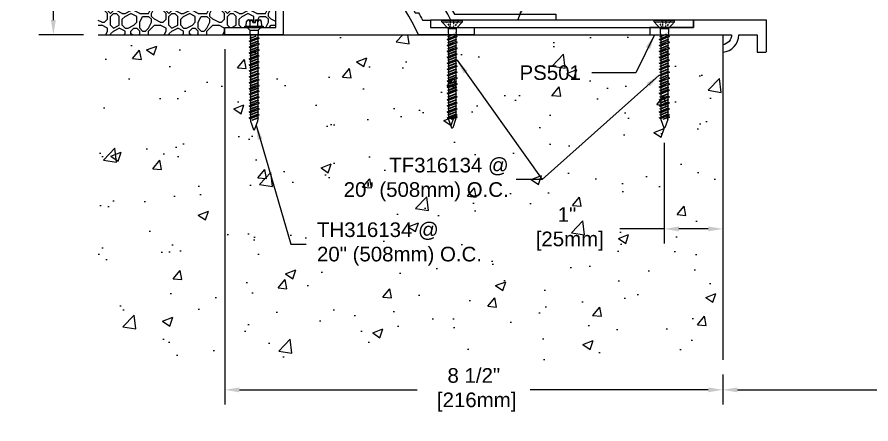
# Model space of a CAD drawing. Header units: inches. Extents: x -9.2 to 42.6, y -5.6 to 9.4.
# Drawn here: x -9.15 to 5.45, y -5.61 to 1.34 of the extents above; entities that cross this region are included whole.
import ezdxf

# ---------------------------------------------------------------- set-up
doc = ezdxf.new("R2010")
doc.units = ezdxf.units.IN
doc.header["$MEASUREMENT"] = 0
for name, color, linetype in [('ANCHORS', 4, 'Continuous'), ('CONDITIONS', 1, 'Continuous'), ('DIMENSIONS', 3, 'Continuous'), ('METALS', 7, 'Continuous'), ('TEXT', 2, 'Continuous')]:
    doc.layers.add(name, color=color, linetype=linetype)
doc.styles.add('ARIAL', font='arial.ttf')
doc.dimstyles.new('Arial', dxfattribs={"dimtxt": 0.25, "dimasz": 0.25, "dimexe": 0.25, "dimexo": 0.25, "dimgap": 0.25, "dimtad": 0, "dimtih": 1, "dimtoh": 1, "dimdec": 4, "dimzin": 3, "dimdsep": 46, "dimlunit": 4, "dimtxsty": 'ARIAL', "dimcen": 0.25, "dimadec": 0, "dimazin": 0, "dimtfac": 1, "dimtdec": 4, "dimtofl": 0, "dimtmove": 0, "dimatfit": 3, "dimfxl": 0, "dimfrac": 2, "dimtolj": 1, "dimtzin": 0, "dimarcsym": 0})

# ---------------------------------------------------------------- blocks, each defined once
blk = doc.blocks.new('PS401')
blk.add_lwpolyline([(4.265, 0), (3.309, 0, 0.163545), (1.394, 2.025), (1.25, 2.025), (1.25, 2.26), (1, 2.26), (1, 0), (0, 0), (0, 0.125), (0.49, 0.125), (0.5, 0.115), (0.51, 0.125), (0.875, 0.125), (0.875, 2.385), (1.375, 2.385), (1.375, 2.15), (1.425, 2.15, -0.144709), (3.257, 0.375), (3.311, 0.375, -0.007801), (3.378, 0.25), (3.515, 0.25), (3.515, 0.125), (4.265, 0.125)], format="xyb", close=True)
blk = doc.blocks.new('PS501')
blk.add_lwpolyline([(1.25, 0.001, 0.389325), (1.524, 0.3), (1.839, 0.3), (1.839, 0), (1.979, 0, 0.414214), (1.999, 0.02), (1.999, 0.55), (0.75, 0.55), (0.75, 0.425), (0, 0.425), (0, 0.3), (1.399, 0.3, -0.371701), (1.25, 0.127), (1.25, 0.001)], format="xyb", close=True)
blk = doc.blocks.new('Ps103')
blk.add_lwpolyline([(46.051, -32.94), (44.32, -32.94), (44.32, -33.04), (46.111, -33.04, -0.104424), (47.3, -31.611, -0.058251), (48.103, -30.967), (48.103, -30.905), (47.603, -30.905), (47.603, -31.005), (47.865, -31.005, 0.045636), (47.233, -31.536, 0.100763)], format="xyb", close=True)
blk = doc.blocks.new('TH-316134')
for p, q in [((-0.157, 0.019), (0.157, 0.019)), ((-0.157, 0), (-0.157, 0.019)), ((-0.157, 0), (0.157, 0)), ((-0.135, 0.029), (-0.129, 0.1)), ((-0.115, 0), (-0.07, -0.045)), ((-0.097, 0.127), (-0.027, 0.127)), ((-0.065, 0.019), (-0.065, 0.1)), ((-0.023, 0.083), (-0.027, 0.127)), ((-0.023, 0.083), (0.023, 0.083)), ((0.023, 0.083), (0.027, 0.127)), ((0.027, 0.127), (0.097, 0.127)), ((0.064, 0.019), (0.064, 0.1)), ((0.115, 0), (0.07, -0.045)), ((0.135, 0.029), (0.129, 0.1)), ((0.157, 0.019), (0.157, 0)), ((-0.07, -0.045), (0.07, -0.045)), ((-0.07, -0.045), (-0.07, -0.112)), ((-0.069, -0.122), (-0.063, -0.148)), ((0.069, -0.122), (0.063, -0.148)), ((0.07, -0.045), (0.07, -0.112)), ((-0.086, -0.234), (0.086, -0.184)), ((-0.086, -0.234), (-0.062, -0.221)), ((-0.086, -0.234), (-0.062, -0.247)), ((-0.086, -0.336), (0.086, -0.285)), ((-0.074, -0.184), (0.032, -0.147)), ((-0.074, -0.184), (-0.062, -0.177)), ((-0.074, -0.184), (-0.062, -0.19)), ((-0.074, -0.285), (0.074, -0.234)), ((-0.074, -0.285), (-0.062, -0.279)), ((-0.074, -0.285), (-0.062, -0.291)), ((0.032, -0.147), (-0.062, -0.19)), ((-0.062, -0.177), (0.032, -0.147)), ((-0.062, -0.157), (-0.062, -0.177)), ((0.062, -0.171), (-0.062, -0.221)), ((-0.062, -0.19), (-0.062, -0.221)), ((0.062, -0.197), (-0.062, -0.247)), ((-0.062, -0.279), (0.062, -0.228)), ((0.062, -0.241), (-0.062, -0.291)), ((-0.062, -0.247), (-0.062, -0.279)), ((0.062, -0.272), (-0.062, -0.323)), ((-0.062, -0.291), (-0.062, -0.323)), ((0.062, -0.157), (0.062, -0.171)), ((0.086, -0.184), (0.062, -0.171)), ((0.086, -0.184), (0.062, -0.197)), ((0.062, -0.197), (0.062, -0.228)), ((0.074, -0.234), (0.062, -0.228)), ((0.074, -0.234), (0.062, -0.241)), ((0.062, -0.241), (0.062, -0.272)), ((0.086, -0.285), (0.062, -0.272)), ((0.086, -0.285), (0.062, -0.298)), ((-0.086, -0.336), (-0.062, -0.323)), ((-0.086, -0.336), (-0.062, -0.349)), ((-0.086, -0.437), (0.086, -0.387)), ((-0.086, -0.437), (-0.062, -0.425)), ((-0.086, -0.437), (-0.062, -0.45)), ((-0.074, -0.387), (0.074, -0.336)), ((-0.074, -0.387), (-0.062, -0.381)), ((-0.074, -0.387), (-0.062, -0.393)), ((-0.074, -0.488), (0.074, -0.437)), ((0.062, -0.298), (-0.062, -0.349)), ((-0.062, -0.381), (0.062, -0.33)), ((0.062, -0.342), (-0.062, -0.393)), ((-0.062, -0.349), (-0.062, -0.381)), ((0.062, -0.374), (-0.062, -0.425)), ((-0.062, -0.393), (-0.062, -0.425)), ((0.062, -0.4), (-0.062, -0.45)), ((-0.062, -0.482), (0.062, -0.431)), ((0.062, -0.298), (0.062, -0.33)), ((0.074, -0.336), (0.062, -0.33)), ((0.074, -0.336), (0.062, -0.342)), ((0.062, -0.342), (0.062, -0.374)), ((0.086, -0.387), (0.062, -0.374)), ((0.086, -0.387), (0.062, -0.4)), ((0.062, -0.4), (0.062, -0.431)), ((0.074, -0.437), (0.062, -0.431)), ((0.074, -0.437), (0.062, -0.444)), ((-0.086, -0.539), (0.086, -0.488)), ((-0.086, -0.539), (-0.062, -0.526)), ((-0.086, -0.539), (-0.062, -0.552)), ((-0.074, -0.488), (-0.062, -0.482)), ((-0.074, -0.488), (-0.062, -0.494)), ((-0.074, -0.59), (0.074, -0.539)), ((-0.074, -0.59), (-0.062, -0.584)), ((0.062, -0.444), (-0.062, -0.494)), ((-0.062, -0.45), (-0.062, -0.482)), ((0.062, -0.475), (-0.062, -0.526)), ((-0.062, -0.494), (-0.062, -0.526)), ((0.062, -0.501), (-0.062, -0.552)), ((-0.062, -0.584), (0.062, -0.533)), ((0.062, -0.545), (-0.062, -0.596)), ((-0.062, -0.552), (-0.062, -0.584)), ((0.062, -0.577), (-0.062, -0.628)), ((0.062, -0.444), (0.062, -0.475)), ((0.086, -0.488), (0.062, -0.475)), ((0.086, -0.488), (0.062, -0.501)), ((0.062, -0.501), (0.062, -0.533)), ((0.074, -0.539), (0.062, -0.533)), ((0.074, -0.539), (0.062, -0.545)), ((0.062, -0.545), (0.062, -0.577)), ((0.086, -0.59), (0.062, -0.577)), ((-0.086, -0.641), (0.086, -0.59)), ((-0.086, -0.641), (-0.062, -0.628)), ((-0.086, -0.641), (-0.062, -0.654)), ((-0.086, -0.742), (0.086, -0.691)), ((-0.086, -0.742), (-0.062, -0.729)), ((-0.074, -0.59), (-0.062, -0.596)), ((-0.074, -0.691), (0.074, -0.641)), ((-0.074, -0.691), (-0.062, -0.685)), ((-0.074, -0.691), (-0.062, -0.698)), ((-0.062, -0.596), (-0.062, -0.628)), ((0.062, -0.603), (-0.062, -0.654)), ((-0.062, -0.685), (0.062, -0.634)), ((0.062, -0.647), (-0.062, -0.698)), ((-0.062, -0.654), (-0.062, -0.685)), ((0.062, -0.678), (-0.062, -0.729)), ((-0.062, -0.698), (-0.062, -0.729)), ((0.062, -0.704), (-0.062, -0.755)), ((0.086, -0.59), (0.062, -0.603)), ((0.062, -0.603), (0.062, -0.634)), ((0.074, -0.641), (0.062, -0.634)), ((0.074, -0.641), (0.062, -0.647)), ((0.062, -0.647), (0.062, -0.678)), ((0.086, -0.691), (0.062, -0.678)), ((0.086, -0.691), (0.062, -0.704)), ((0.062, -0.704), (0.062, -0.736)), ((-0.086, -0.742), (-0.062, -0.755)), ((-0.086, -0.844), (0.086, -0.793)), ((-0.086, -0.844), (-0.062, -0.831)), ((-0.086, -0.844), (-0.062, -0.857)), ((-0.074, -0.793), (0.074, -0.742)), ((-0.074, -0.793), (-0.062, -0.787)), ((-0.074, -0.793), (-0.062, -0.799)), ((-0.074, -0.895), (0.074, -0.844)), ((-0.062, -0.787), (0.062, -0.736)), ((0.062, -0.748), (-0.062, -0.799)), ((-0.062, -0.755), (-0.062, -0.787)), ((0.062, -0.78), (-0.062, -0.831)), ((-0.062, -0.799), (-0.062, -0.831)), ((0.062, -0.806), (-0.062, -0.857)), ((-0.062, -0.888), (0.062, -0.838)), ((0.062, -0.85), (-0.062, -0.901)), ((-0.062, -0.857), (-0.062, -0.888)), ((0.074, -0.742), (0.062, -0.736)), ((0.074, -0.742), (0.062, -0.748)), ((0.062, -0.748), (0.062, -0.78)), ((0.086, -0.793), (0.062, -0.78)), ((0.086, -0.793), (0.062, -0.806)), ((0.062, -0.806), (0.062, -0.838)), ((0.074, -0.844), (0.062, -0.838)), ((0.074, -0.844), (0.062, -0.85)), ((0.062, -0.85), (0.062, -0.882)), ((-0.086, -0.945), (0.086, -0.895)), ((-0.086, -0.945), (-0.062, -0.932)), ((-0.086, -0.945), (-0.062, -0.958)), ((-0.086, -1.047), (0.086, -0.996)), ((-0.074, -0.895), (-0.062, -0.888)), ((-0.074, -0.895), (-0.062, -0.901)), ((-0.074, -0.996), (0.074, -0.945)), ((-0.074, -0.996), (-0.062, -0.99)), ((-0.074, -0.996), (-0.062, -1.002)), ((0.062, -0.882), (-0.062, -0.932)), ((-0.062, -0.901), (-0.062, -0.932)), ((0.062, -0.907), (-0.062, -0.958)), ((-0.062, -0.99), (0.062, -0.939)), ((0.062, -0.951), (-0.062, -1.002)), ((-0.062, -0.958), (-0.062, -0.99)), ((0.062, -0.983), (-0.062, -1.034)), ((-0.062, -1.002), (-0.062, -1.034)), ((0.062, -1.009), (-0.062, -1.06)), ((0.086, -0.895), (0.062, -0.882)), ((0.086, -0.895), (0.062, -0.907)), ((0.062, -0.907), (0.062, -0.939)), ((0.074, -0.945), (0.062, -0.939)), ((0.074, -0.945), (0.062, -0.951)), ((0.062, -0.951), (0.062, -0.983)), ((0.086, -0.996), (0.062, -0.983)), ((0.086, -0.996), (0.062, -1.009)), ((0.062, -1.001), (0.062, -1.033)), ((-0.086, -1.047), (-0.062, -1.034)), ((-0.086, -1.047), (-0.062, -1.06)), ((-0.086, -1.141), (0.086, -1.09)), ((-0.086, -1.141), (-0.062, -1.128)), ((-0.086, -1.141), (-0.062, -1.154)), ((-0.074, -1.09), (0.074, -1.039)), ((-0.074, -1.09), (-0.062, -1.084)), ((-0.074, -1.09), (-0.062, -1.096)), ((-0.074, -1.191), (0.074, -1.141)), ((-0.062, -1.084), (0.062, -1.033)), ((0.062, -1.045), (-0.062, -1.096)), ((-0.062, -1.052), (-0.062, -1.084)), ((0.062, -1.077), (-0.062, -1.128)), ((-0.062, -1.096), (-0.062, -1.128)), ((0.062, -1.103), (-0.062, -1.154)), ((-0.062, -1.185), (0.062, -1.134)), ((0.062, -1.147), (-0.062, -1.198)), ((-0.062, -1.154), (-0.062, -1.185)), ((0.074, -1.039), (0.062, -1.033)), ((0.074, -1.039), (0.062, -1.045)), ((0.062, -1.045), (0.062, -1.077)), ((0.086, -1.09), (0.062, -1.077)), ((0.086, -1.09), (0.062, -1.103)), ((0.062, -1.103), (0.062, -1.134)), ((0.074, -1.141), (0.062, -1.134)), ((0.074, -1.141), (0.062, -1.147)), ((0.062, -1.147), (0.062, -1.178)), ((-0.086, -1.242), (0.086, -1.191)), ((-0.086, -1.242), (-0.062, -1.229)), ((-0.086, -1.242), (-0.062, -1.255)), ((-0.086, -1.344), (0.086, -1.293)), ((-0.074, -1.191), (-0.062, -1.185)), ((-0.074, -1.191), (-0.062, -1.198)), ((-0.074, -1.293), (0.074, -1.242)), ((-0.074, -1.293), (-0.062, -1.287)), ((-0.074, -1.293), (-0.062, -1.299)), ((0.062, -1.178), (-0.062, -1.229)), ((-0.062, -1.198), (-0.062, -1.229)), ((0.062, -1.204), (-0.062, -1.255)), ((-0.062, -1.287), (0.062, -1.236)), ((0.062, -1.248), (-0.062, -1.299)), ((-0.062, -1.255), (-0.062, -1.287)), ((0.062, -1.28), (-0.062, -1.331)), ((-0.062, -1.299), (-0.062, -1.331)), ((0.062, -1.306), (-0.062, -1.357)), ((0.086, -1.191), (0.062, -1.178)), ((0.086, -1.191), (0.062, -1.204)), ((0.062, -1.204), (0.062, -1.236)), ((0.074, -1.242), (0.062, -1.236)), ((0.074, -1.242), (0.062, -1.248)), ((0.062, -1.248), (0.062, -1.28)), ((0.086, -1.293), (0.062, -1.28)), ((0.086, -1.293), (0.062, -1.306)), ((0.062, -1.306), (0.062, -1.338)), ((-0.086, -1.344), (-0.062, -1.331)), ((-0.086, -1.344), (-0.062, -1.357)), ((-0.086, -1.445), (0.086, -1.395)), ((-0.086, -1.445), (-0.062, -1.432)), ((-0.086, -1.445), (-0.062, -1.458)), ((-0.074, -1.395), (0.074, -1.344)), ((-0.074, -1.395), (-0.062, -1.388)), ((-0.074, -1.395), (-0.062, -1.401)), ((-0.074, -1.496), (0.074, -1.445)), ((-0.062, -1.388), (0.062, -1.338)), ((0.062, -1.35), (-0.062, -1.401)), ((-0.062, -1.357), (-0.062, -1.388)), ((0.062, -1.382), (-0.062, -1.432)), ((-0.062, -1.401), (-0.062, -1.432)), ((0.062, -1.407), (-0.062, -1.458)), ((-0.062, -1.49), (0.062, -1.439)), ((0.062, -1.451), (-0.062, -1.502)), ((-0.062, -1.458), (-0.062, -1.49)), ((0.074, -1.344), (0.062, -1.338)), ((0.074, -1.344), (0.062, -1.35)), ((0.062, -1.35), (0.062, -1.382)), ((0.086, -1.395), (0.062, -1.382)), ((0.086, -1.395), (0.062, -1.407)), ((0.062, -1.407), (0.062, -1.439)), ((0.074, -1.445), (0.062, -1.439)), ((0.074, -1.445), (0.062, -1.451)), ((0.062, -1.451), (0.062, -1.483)), ((-0.086, -1.547), (0.086, -1.496)), ((-0.086, -1.547), (-0.062, -1.534)), ((-0.086, -1.547), (-0.062, -1.56)), ((-0.074, -1.496), (-0.062, -1.49)), ((-0.074, -1.496), (-0.062, -1.502)), ((0.062, -1.483), (-0.062, -1.534)), ((-0.062, -1.502), (-0.062, -1.534)), ((0.062, -1.509), (-0.062, -1.56)), ((-0.062, -1.56), (-0.062, -1.586)), ((-0.06, -1.601), (-0.01, -1.744)), ((-0.034, -1.584), (0.062, -1.541)), ((-0.034, -1.584), (0.074, -1.547)), ((0.062, -1.553), (-0.034, -1.584)), ((0.06, -1.601), (0.01, -1.744)), ((0.086, -1.496), (0.062, -1.483)), ((0.086, -1.496), (0.062, -1.509)), ((0.062, -1.509), (0.062, -1.541)), ((0.074, -1.547), (0.062, -1.541)), ((0.074, -1.547), (0.062, -1.553)), ((0.062, -1.553), (0.062, -1.586))]:
    blk.add_line(p, q)
for centre, radius, start, end in [((-0.146, 0.03), 0.0112, 270, 355), ((-0.097, 0.095), 0.0327, 9.285, 170.715), ((0, 0.038), 0.0896, 107.4215, 136.0407), ((0, 0.038), 0.0896, 43.9593, 72.5785), ((0.097, 0.095), 0.0327, 9.285, 170.715), ((0.146, 0.03), 0.0112, 185, 270), ((-0.023, -0.112), 0.0465, 180, 191.9357), ((0.023, -0.112), 0.0465, 348.0643, 0), ((-0.109, -0.157), 0.0465, 0, 11.9357), ((0.109, -0.157), 0.0465, 168.0643, 180), ((-0.016, -1.586), 0.0465, 180, 199.3058), ((0.016, -1.586), 0.0465, 340.6942, 0), ((0, -1.739), 0.0106, 204.1001, 335.8999)]:
    blk.add_arc(centre, radius, start, end)
blk = doc.blocks.new('TH316134')
blk.add_blockref('TH-316134', (0, 0))
blk = doc.blocks.new('TF316134')
for p, q in [((-0.163, 0), (0.163, 0)), ((-0.104, -0.013), (-0.113, 0)), ((-0.176, -0.029), (-0.175, -0.01)), ((-0.176, -0.029), (0.176, -0.029)), ((-0.176, -0.029), (-0.07, -0.141)), ((-0.082, -0.047), (-0.091, -0.032)), ((-0.07, -0.141), (0.07, -0.141)), ((-0.07, -0.141), (-0.07, -0.208)), ((-0.053, -0.09), (-0.069, -0.066)), ((-0.031, -0.125), (-0.044, -0.104)), ((-0.031, -0.005), (-0.031, 0)), ((-0.03, -0.026), (-0.03, -0.019)), ((-0.028, -0.051), (-0.029, -0.032)), ((-0.026, -0.091), (-0.028, -0.065)), ((-0.024, -0.126), (-0.025, -0.11)), ((-0.024, -0.135), (-0.011, -0.135)), ((-0.002, -0.135), (0.018, -0.135)), ((0.037, -0.115), (0.024, -0.135)), ((0.024, -0.135), (0.025, -0.125)), ((0.025, -0.11), (0.026, -0.09)), ((0.027, -0.07), (0.029, -0.048)), ((0.03, -0.026), (0.031, -0.008)), ((0.066, -0.071), (0.049, -0.098)), ((0.07, -0.141), (0.176, -0.029)), ((0.07, -0.141), (0.07, -0.208)), ((0.09, -0.035), (0.075, -0.058)), ((0.11, -0.005), (0.098, -0.022)), ((0.176, -0.029), (0.175, -0.01)), ((-0.086, -0.33), (0.086, -0.28)), ((-0.074, -0.28), (0.032, -0.243)), ((-0.074, -0.28), (-0.062, -0.273)), ((-0.074, -0.28), (-0.062, -0.286)), ((-0.069, -0.218), (-0.063, -0.244)), ((-0.062, -0.273), (0.032, -0.243)), ((0.032, -0.243), (-0.062, -0.286)), ((-0.062, -0.253), (-0.062, -0.273)), ((0.062, -0.267), (-0.062, -0.317)), ((-0.062, -0.286), (-0.062, -0.317)), ((0.062, -0.253), (0.062, -0.267)), ((0.086, -0.28), (0.062, -0.267)), ((0.086, -0.28), (0.062, -0.293)), ((0.069, -0.218), (0.063, -0.244)), ((-0.086, -0.33), (-0.062, -0.317)), ((-0.086, -0.33), (-0.062, -0.343)), ((-0.086, -0.432), (0.086, -0.381)), ((-0.086, -0.432), (-0.062, -0.419)), ((-0.086, -0.432), (-0.062, -0.445)), ((-0.074, -0.381), (0.074, -0.33)), ((-0.074, -0.381), (-0.062, -0.375)), ((-0.074, -0.381), (-0.062, -0.387)), ((-0.074, -0.483), (0.074, -0.432)), ((0.062, -0.293), (-0.062, -0.343)), ((-0.062, -0.375), (0.062, -0.324)), ((0.062, -0.337), (-0.062, -0.387)), ((-0.062, -0.343), (-0.062, -0.375)), ((0.062, -0.368), (-0.062, -0.419)), ((-0.062, -0.387), (-0.062, -0.419)), ((0.062, -0.394), (-0.062, -0.445)), ((-0.062, -0.477), (0.062, -0.426)), ((0.062, -0.293), (0.062, -0.324)), ((0.074, -0.33), (0.062, -0.324)), ((0.074, -0.33), (0.062, -0.337)), ((0.062, -0.337), (0.062, -0.368)), ((0.086, -0.381), (0.062, -0.368)), ((0.086, -0.381), (0.062, -0.394)), ((0.062, -0.394), (0.062, -0.426)), ((0.074, -0.432), (0.062, -0.426)), ((0.074, -0.432), (0.062, -0.438)), ((-0.086, -0.533), (0.086, -0.483)), ((-0.086, -0.533), (-0.062, -0.521)), ((-0.086, -0.533), (-0.062, -0.546)), ((-0.074, -0.483), (-0.062, -0.477)), ((-0.074, -0.483), (-0.062, -0.489)), ((-0.074, -0.584), (0.074, -0.533)), ((-0.074, -0.584), (-0.062, -0.578)), ((0.062, -0.438), (-0.062, -0.489)), ((-0.062, -0.445), (-0.062, -0.477)), ((0.062, -0.47), (-0.062, -0.521)), ((-0.062, -0.489), (-0.062, -0.521)), ((0.062, -0.496), (-0.062, -0.546)), ((-0.062, -0.578), (0.062, -0.527)), ((0.062, -0.54), (-0.062, -0.59)), ((-0.062, -0.546), (-0.062, -0.578)), ((0.062, -0.571), (-0.062, -0.622)), ((0.062, -0.438), (0.062, -0.47)), ((0.086, -0.483), (0.062, -0.47)), ((0.086, -0.483), (0.062, -0.496)), ((0.062, -0.496), (0.062, -0.527)), ((0.074, -0.533), (0.062, -0.527)), ((0.074, -0.533), (0.062, -0.54)), ((0.062, -0.54), (0.062, -0.571)), ((0.086, -0.584), (0.062, -0.571)), ((-0.086, -0.635), (0.086, -0.584)), ((-0.086, -0.635), (-0.062, -0.622)), ((-0.086, -0.635), (-0.062, -0.648)), ((-0.086, -0.737), (0.086, -0.686)), ((-0.086, -0.737), (-0.062, -0.724)), ((-0.074, -0.584), (-0.062, -0.59)), ((-0.074, -0.686), (0.074, -0.635)), ((-0.074, -0.686), (-0.062, -0.68)), ((-0.074, -0.686), (-0.062, -0.692)), ((-0.062, -0.59), (-0.062, -0.622)), ((0.062, -0.597), (-0.062, -0.648)), ((-0.062, -0.68), (0.062, -0.629)), ((0.062, -0.641), (-0.062, -0.692)), ((-0.062, -0.648), (-0.062, -0.68)), ((0.062, -0.673), (-0.062, -0.724)), ((-0.062, -0.692), (-0.062, -0.724)), ((0.062, -0.699), (-0.062, -0.75)), ((0.086, -0.584), (0.062, -0.597)), ((0.062, -0.597), (0.062, -0.629)), ((0.074, -0.635), (0.062, -0.629)), ((0.074, -0.635), (0.062, -0.641)), ((0.062, -0.641), (0.062, -0.673)), ((0.086, -0.686), (0.062, -0.673)), ((0.086, -0.686), (0.062, -0.699)), ((0.062, -0.699), (0.062, -0.73)), ((-0.086, -0.737), (-0.062, -0.75)), ((-0.086, -0.838), (0.086, -0.787)), ((-0.086, -0.838), (-0.062, -0.825)), ((-0.086, -0.838), (-0.062, -0.851)), ((-0.074, -0.787), (0.074, -0.737)), ((-0.074, -0.787), (-0.062, -0.781)), ((-0.074, -0.787), (-0.062, -0.794)), ((-0.074, -0.889), (0.074, -0.838)), ((-0.062, -0.781), (0.062, -0.73)), ((0.062, -0.743), (-0.062, -0.794)), ((-0.062, -0.75), (-0.062, -0.781)), ((0.062, -0.774), (-0.062, -0.825)), ((-0.062, -0.794), (-0.062, -0.825)), ((0.062, -0.8), (-0.062, -0.851)), ((-0.062, -0.883), (0.062, -0.832)), ((0.062, -0.844), (-0.062, -0.895)), ((-0.062, -0.851), (-0.062, -0.883)), ((0.074, -0.737), (0.062, -0.73)), ((0.074, -0.737), (0.062, -0.743)), ((0.062, -0.743), (0.062, -0.774)), ((0.086, -0.787), (0.062, -0.774)), ((0.086, -0.787), (0.062, -0.8)), ((0.062, -0.8), (0.062, -0.832)), ((0.074, -0.838), (0.062, -0.832)), ((0.074, -0.838), (0.062, -0.844)), ((0.062, -0.844), (0.062, -0.876)), ((-0.086, -0.94), (0.086, -0.889)), ((-0.086, -0.94), (-0.062, -0.927)), ((-0.086, -0.94), (-0.062, -0.953)), ((-0.086, -1.041), (0.086, -0.991)), ((-0.074, -0.889), (-0.062, -0.883)), ((-0.074, -0.889), (-0.062, -0.895)), ((-0.074, -0.991), (0.074, -0.94)), ((-0.074, -0.991), (-0.062, -0.984)), ((-0.074, -0.991), (-0.062, -0.997)), ((0.062, -0.876), (-0.062, -0.927)), ((-0.062, -0.895), (-0.062, -0.927)), ((0.062, -0.902), (-0.062, -0.953)), ((-0.062, -0.984), (0.062, -0.934)), ((0.062, -0.946), (-0.062, -0.997)), ((-0.062, -0.953), (-0.062, -0.984)), ((0.062, -0.978), (-0.062, -1.028)), ((-0.062, -0.997), (-0.062, -1.028)), ((0.062, -1.003), (-0.062, -1.054)), ((0.086, -0.889), (0.062, -0.876)), ((0.086, -0.889), (0.062, -0.902)), ((0.062, -0.902), (0.062, -0.934)), ((0.074, -0.94), (0.062, -0.934)), ((0.074, -0.94), (0.062, -0.946)), ((0.062, -0.946), (0.062, -0.978)), ((0.086, -0.991), (0.062, -0.978)), ((0.086, -0.991), (0.062, -1.003)), ((0.062, -1.003), (0.062, -1.035)), ((-0.086, -1.041), (-0.062, -1.028)), ((-0.086, -1.041), (-0.062, -1.054)), ((-0.086, -1.143), (0.086, -1.092)), ((-0.086, -1.143), (-0.062, -1.13)), ((-0.086, -1.143), (-0.062, -1.156)), ((-0.074, -1.092), (0.074, -1.041)), ((-0.074, -1.092), (-0.062, -1.086)), ((-0.074, -1.092), (-0.062, -1.098)), ((-0.074, -1.2), (0.074, -1.149)), ((-0.062, -1.086), (0.062, -1.035)), ((0.062, -1.047), (-0.062, -1.098)), ((-0.062, -1.054), (-0.062, -1.086)), ((0.062, -1.079), (-0.062, -1.13)), ((-0.062, -1.098), (-0.062, -1.13)), ((0.062, -1.105), (-0.062, -1.156)), ((-0.062, -1.194), (0.062, -1.143)), ((0.062, -1.155), (-0.062, -1.206)), ((-0.062, -1.156), (-0.062, -1.182)), ((0.074, -1.041), (0.062, -1.035)), ((0.074, -1.041), (0.062, -1.047)), ((0.062, -1.047), (0.062, -1.079)), ((0.086, -1.092), (0.062, -1.079)), ((0.086, -1.092), (0.062, -1.105)), ((0.062, -1.105), (0.062, -1.137)), ((0.062, -1.111), (0.062, -1.143)), ((0.074, -1.149), (0.062, -1.143)), ((0.074, -1.149), (0.062, -1.155)), ((0.062, -1.149), (0.062, -1.182)), ((0.062, -1.155), (0.062, -1.187)), ((-0.086, -1.251), (0.086, -1.2)), ((-0.086, -1.251), (-0.062, -1.238)), ((-0.086, -1.251), (-0.062, -1.264)), ((-0.086, -1.361), (0.086, -1.31)), ((-0.074, -1.2), (-0.062, -1.194)), ((-0.074, -1.2), (-0.062, -1.206)), ((-0.074, -1.31), (0.074, -1.259)), ((-0.074, -1.31), (-0.062, -1.304)), ((-0.074, -1.31), (-0.062, -1.316)), ((-0.062, -1.182), (-0.062, -1.681)), ((0.062, -1.187), (-0.062, -1.238)), ((0.062, -1.213), (-0.062, -1.264)), ((-0.062, -1.304), (0.062, -1.253)), ((0.062, -1.265), (-0.062, -1.316)), ((0.062, -1.297), (-0.062, -1.348)), ((0.062, -1.182), (0.062, -1.681)), ((0.086, -1.2), (0.062, -1.187)), ((0.086, -1.2), (0.062, -1.213)), ((0.062, -1.221), (0.062, -1.253)), ((0.074, -1.259), (0.062, -1.253)), ((0.074, -1.259), (0.062, -1.265)), ((0.062, -1.265), (0.062, -1.297)), ((0.086, -1.31), (0.062, -1.297)), ((0.086, -1.31), (0.062, -1.323)), ((-0.086, -1.361), (-0.062, -1.348)), ((-0.086, -1.361), (-0.062, -1.374)), ((-0.086, -1.467), (0.086, -1.416)), ((-0.086, -1.467), (-0.062, -1.454)), ((-0.074, -1.416), (0.074, -1.365)), ((-0.074, -1.416), (-0.062, -1.41)), ((-0.074, -1.416), (-0.062, -1.422)), ((0.062, -1.323), (-0.062, -1.374)), ((-0.062, -1.41), (0.062, -1.359)), ((0.062, -1.371), (-0.062, -1.422)), ((0.062, -1.403), (-0.062, -1.454)), ((0.062, -1.429), (-0.062, -1.479)), ((0.062, -1.327), (0.062, -1.359)), ((0.074, -1.365), (0.062, -1.359)), ((0.074, -1.365), (0.062, -1.371)), ((0.062, -1.371), (0.062, -1.403)), ((0.086, -1.416), (0.062, -1.403)), ((0.086, -1.416), (0.062, -1.429)), ((0.062, -1.429), (0.062, -1.461)), ((-0.086, -1.467), (-0.062, -1.479)), ((-0.086, -1.569), (0.086, -1.518)), ((-0.086, -1.569), (-0.062, -1.556)), ((-0.086, -1.569), (-0.062, -1.582)), ((-0.074, -1.518), (0.074, -1.467)), ((-0.074, -1.518), (-0.062, -1.512)), ((-0.074, -1.518), (-0.062, -1.524)), ((-0.074, -1.62), (0.074, -1.569)), ((-0.062, -1.512), (0.062, -1.461)), ((0.062, -1.473), (-0.062, -1.524)), ((0.062, -1.505), (-0.062, -1.556)), ((0.062, -1.531), (-0.062, -1.582)), ((-0.062, -1.614), (0.062, -1.563)), ((0.062, -1.576), (-0.062, -1.626)), ((0.074, -1.467), (0.062, -1.461)), ((0.074, -1.467), (0.062, -1.473)), ((0.062, -1.473), (0.062, -1.505)), ((0.086, -1.518), (0.062, -1.505)), ((0.086, -1.518), (0.062, -1.531)), ((0.062, -1.532), (0.062, -1.563)), ((0.074, -1.569), (0.062, -1.563)), ((0.074, -1.569), (0.062, -1.576)), ((0.062, -1.576), (0.062, -1.607)), ((-0.086, -1.671), (0.086, -1.62)), ((-0.086, -1.671), (-0.062, -1.658)), ((-0.086, -1.671), (-0.062, -1.684)), ((-0.074, -1.62), (-0.062, -1.614)), ((-0.074, -1.62), (-0.062, -1.626)), ((0.062, -1.607), (-0.062, -1.658)), ((0.062, -1.633), (-0.062, -1.684)), ((-0.06, -1.696), (-0.01, -1.839)), ((-0.019, -1.693), (0.077, -1.65)), ((-0.019, -1.693), (0.088, -1.656)), ((0.077, -1.663), (-0.019, -1.693)), ((0.06, -1.696), (0.01, -1.839)), ((0.086, -1.62), (0.062, -1.607)), ((0.086, -1.62), (0.062, -1.633)), ((0.088, -1.656), (0.077, -1.65)), ((0.088, -1.656), (0.077, -1.663))]:
    blk.add_line(p, q)
for centre, radius, start, end in [((-0.163, -0.011), 0.0112, 90, 175), ((0.163, -0.011), 0.0112, 5, 90), ((-0.023, -0.208), 0.0465, 180, 191.9357), ((-0.109, -0.253), 0.0465, 0, 11.9357), ((0.109, -0.253), 0.0465, 168.0643, 180), ((0.023, -0.208), 0.0465, 348.0643, 0), ((-0.016, -1.681), 0.0465, 180, 199.3058), ((0.016, -1.681), 0.0465, 340.6942, 0), ((0, -1.834), 0.0106, 204.1001, 335.8999)]:
    blk.add_arc(centre, radius, start, end)
blk = doc.blocks.new('*D9')
at = {"layer": 'Defpoints', "color": 0}
for p in [(1.92, -0.557), (2.92, -1.8), (2.92, -2.28)]:
    blk.add_point(p, dxfattribs=at)
at = {"layer": 'DIMENSIONS', "color": 0, "lineweight": -2}
for p, q in [((1.92, -0.807), (1.92, -2.53)), ((2.92, -2.05), (2.92, -2.53)), ((1.92, -2.28), (1.161, -2.28)), ((2.67, -2.28), (2.17, -2.28))]:
    blk.add_line(p, q, dxfattribs=at)
at = {"layer": 'DIMENSIONS', "color": 0}
for points in [[(2.17, -2.238), (2.17, -2.322), (1.92, -2.28)], [(2.67, -2.238), (2.67, -2.322), (2.92, -2.28)]]:
    blk.add_solid(points, dxfattribs=at)
at = {"layer": 'DIMENSIONS', "color": 0, "insert": (0.255, -2.28), "char_height": 0.25, "attachment_point": 5, "style": 'ARIAL'}
blk.add_mtext('\\A1;1"\\P [25mm]', dxfattribs=at)
blk = doc.blocks.new('*D10')
at = {"layer": 'Defpoints', "color": 0}
for p in [(-5.595, 1.038), (2.92, -4.52), (2.92, -5.03)]:
    blk.add_point(p, dxfattribs=at)
at = {"layer": 'DIMENSIONS', "color": 0, "lineweight": -2}
for p, q in [((-5.595, 0.788), (-5.595, -5.28)), ((2.92, -4.77), (2.92, -5.28)), ((-5.345, -5.03), (-2.304, -5.03)), ((2.67, -5.03), (-0.371, -5.03))]:
    blk.add_line(p, q, dxfattribs=at)
at = {"layer": 'DIMENSIONS', "color": 0}
for points in [[(-5.345, -4.989), (-5.345, -5.072), (-5.595, -5.03)], [(2.67, -4.989), (2.67, -5.072), (2.92, -5.03)]]:
    blk.add_solid(points, dxfattribs=at)
at = {"layer": 'DIMENSIONS', "color": 0, "insert": (-1.337, -5.03), "char_height": 0.25, "attachment_point": 5, "style": 'ARIAL'}
blk.add_mtext('\\A1;8 1/2"\\P [216mm]', dxfattribs=at)
blk = doc.blocks.new('*D11')
at = {"layer": 'Defpoints', "color": 0}
for p in [(2.92, -4.52), (12.92, -4.52), (12.92, -5.03)]:
    blk.add_point(p, dxfattribs=at)
at = {"layer": 'DIMENSIONS', "color": 0, "lineweight": -2}
for p, q in [((2.92, -4.77), (2.92, -5.28)), ((12.92, -4.77), (12.92, -5.28)), ((3.17, -5.03), (6.954, -5.03)), ((12.67, -5.03), (8.887, -5.03))]:
    blk.add_line(p, q, dxfattribs=at)
at = {"layer": 'DIMENSIONS', "color": 0}
for points in [[(3.17, -4.989), (3.17, -5.072), (2.92, -5.03)], [(12.67, -4.989), (12.67, -5.072), (12.92, -5.03)]]:
    blk.add_solid(points, dxfattribs=at)
at = {"layer": 'DIMENSIONS', "color": 0, "insert": (7.92, -5.03), "char_height": 0.25, "attachment_point": 5, "style": 'ARIAL'}
blk.add_mtext('\\A1;10"\\P [254mm]', dxfattribs=at)
blk = doc.blocks.new('*D17')
at = {"layer": 'Defpoints', "color": 0}
for p in [(-7.76, 3.423), (-8.526, 1.038), (-7.76, 1.038)]:
    blk.add_point(p, dxfattribs=at)
at = {"layer": 'DIMENSIONS', "color": 0, "lineweight": -2}
for p, q in [((-8.01, 3.423), (-8.776, 3.423)), ((-8.526, 3.173), (-8.526, 2.851)), ((-8.526, 1.288), (-8.526, 1.609)), ((-8.01, 1.038), (-8.776, 1.038))]:
    blk.add_line(p, q, dxfattribs=at)
at = {"layer": 'DIMENSIONS', "color": 0}
for points in [[(-8.568, 3.173), (-8.484, 3.173), (-8.526, 3.423)], [(-8.568, 1.288), (-8.484, 1.288), (-8.526, 1.038)]]:
    blk.add_solid(points, dxfattribs=at)
at = {"layer": 'DIMENSIONS', "color": 0, "insert": (-8.526, 2.23), "char_height": 0.25, "attachment_point": 5, "style": 'ARIAL'}
blk.add_mtext('\\A1;2 3/8"\\P [61mm]', dxfattribs=at)

msp = doc.modelspace()

# ---------------------------------------------------------------- hatches: boundary and pattern name
at = {"layer": 'CONDITIONS'}
h = msp.add_hatch(dxfattribs=at)
h.set_pattern_fill('AGGREGAT', color=256, style=0)
h.set_pattern_definition([(0, (-6.5, 0), (1, 1), [0.1, -0.15, 0.05, -0.15, 0.05, -0.5]), (0, (-6, 0.1), (1, 1), [0.05, -0.95]), (0, (-6.3, 0.15), (1, 1), [0.05, -0.1, 0.05, -0.8]), (0, (-5.8, 0.2), (1, 1), [0.1, -0.9]), (0, (-5.7, 0.25), (1, 1), [0.05, -0.95]), (0, (-6, 0.35), (1, 1), [0.1, -0.9]), (0, (-6.5, 0.4), (1, 1), [0.05, -0.1, 0.05, -0.25, 0.15, -0.4]), (0, (-5.8, 0.5), (1, 1), [0.1, -0.9]), (0, (-6.4, 0.55), (1, 1), [0.1, -0.05, 0.05, -0.4, 0.05, -0.35]), (0, (-6.45, 0.6), (1, 1), [0.05, -0.95]), (0, (-6.1, 0.65), (1, 1), [0.05, -0.05, 0.05, -0.85]), (0, (-6.25, 0.7), (1, 1), [0.05, -0.95]), (0, (-5.6, 0.75), (1, 1), [0.05, -0.95]), (0, (-6.05, 0.8), (1, 1), [0.05, -0.4, 0.05, -0.5]), (0, (-6.05, 0.85), (1, 1), [0.1, -0.9]), (0, (-5.85, 0.9), (1, 1), [0.1, -0.9]), (0, (-6.45, 0.95), (1, 1), [0.05, -0.6, 0.1, -0.25]), (90, (-6.5, 0.45), (-1, 1), [0.2, -0.2, 0.1, -0.5]), (90, (-6.45, 0.45), (-1, 1), [0.05, -0.35, 0.1, -0.5]), (90, (-6.4, 0.2), (-1, 1), [0.15, -0.85]), (90, (-6.35, 0.2), (-1, 1), [0.1, -0.9]), (90, (-6.3, 0.05), (-1, 1), [0.05, -0.6, 0.05, -0.05, 0.1, -0.15]), (90, (-6.2, 0.05), (-1, 1), [0.05, -0.35, 0.05, -0.55]), (90, (-6.15, 0.45), (-1, 1), [0.1, -0.15, 0.05, -0.05, 0.1, -0.55]), (90, (-6.1, 0.25), (-1, 1), [0.1, -0.55, 0.05, -0.3]), (90, (-6.05, 0.05), (-1, 1), [0.05, -0.05, 0.1, -0.8]), (90, (-5.95, 0.7), (-1, 1), [0.05, -0.95]), (90, (-5.9, 0.7), (-1, 1), [0.1, -0.1, 0.05, -0.05, 0.1, -0.6]), (90, (-5.85, 0.25), (-1, 1), [0.05, -0.05, 0.05, -0.1, 0.05, -0.7]), (90, (-5.7, 0.6), (-1, 1), [0.2, -0.8]), (90, (-5.65, 0.5), (-1, 1), [0.2, -0.15, 0.1, -0.55]), (90, (-5.6, 0.1), (-1, 1), [0.05, -0.15, 0.1, -0.7]), (90, (-5.55, 0.2), (-1, 1), [0.15, -0.85]), (45, (-6.1, 0), (6e-17, 1), [0.0707, -1.3435]), (45, (-5.55, 0.05), (6e-17, 1), [0.07071, -1.20208, 0.07071, -0.07071]), (45, (-6.2, 0.1), (6e-17, 1), [0.07071, -0.56568, 0.07071, -0.70711]), (45, (-5.95, 0.1), (6e-17, 1), [0.07071, -1.13137, 0.07071, -0.14142]), (45, (-5.9, 0.1), (6e-17, 1), [0.14142, -0.56568, 0.14142, -0.56569]), (45, (-6.15, 0.2), (6e-17, 1), [0.0707, -0.6364, 0.0707, -0.0707, 0.0707, -0.49501]), (45, (-5.65, 0.25), (6e-17, 1), [0.07071, -0.07071, 0.07071, -1.20208]), (45, (-6.35, 0.3), (6e-17, 1), [0.07071, -0.84852, 0.07071, -0.42427]), (45, (-5.55, 0.4), (6e-17, 1), [0.0707, -0.0707, 0.0707, -0.28284, 0.0707, -0.84857]), (45, (-6.15, 0.55), (6e-17, 1), [0.0707, -1.3435]), (45, (-6.4, 0.6), (6e-17, 1), [0.14142, -1.2728]), (45, (-6.5, 0.7), (6e-17, 1), [0.07071, -0.07071, 0.07071, -1.20208]), (45, (-5.95, 0.85), (6e-17, 1), [0.0707, -1.3435]), (45, (-5.65, 0.95), (6e-17, 1), [0.0707, -1.3435]), (135, (-6.05, 0.1), (6e-17, 1), [0.0707, -1.3435]), (135, (-6, 0.1), (6e-17, 1), [0.0707, -1.3435]), (135, (-6.3, 0.15), (6e-17, 1), [0.07071, -0.28284, 0.14142, -0.91924]), (135, (-6.5, 0.15), (6e-17, 1), [0.0707, -1.3435]), (135, (-5.85, 0.3), (6e-17, 1), [0.07071, -0.56569, 0.07071, -0.70711]), (135, (-5.8, 0.3), (6e-17, 1), [0.0707, -0.4243, 0.0707, -0.4242, 0.0707, -0.35361]), (135, (-6.4, 0.35), (6e-17, 1), [0.0707, -1.3435]), (135, (-5.6, 0.4), (6e-17, 1), [0.1414, -0.35355, 0.0707, -0.0707, 0.0707, -0.70716]), (135, (-6.25, 0.55), (6e-17, 1), [0.0707, -1.3435]), (135, (-5.85, 0.55), (6e-17, 1), [0.14142, -1.2728]), (135, (-5.8, 0.55), (6e-17, 1), [0.0707, -1.3435]), (135, (-6.1, 0.65), (6e-17, 1), [0.0707, -1.3435]), (135, (-6.4, 0.8), (6e-17, 1), [0.0707, -1.3435]), (135, (-5.6, 0.8), (6e-17, 1), [0.0707, -1.3435]), (26.565, (-6.4, 0), (1, 4e-10), [0.1118, -2.12427]), (26.565, (-6.5, 0.1), (1, 4e-10), [0.1118, -2.12427]), (26.565, (-6.5, 0.15), (1, 4e-10), [0.1118, -2.12427]), (26.565, (-6.25, 0.15), (1, 4e-10), [0.1118, -2.12427]), (26.565, (-6.3, 0.35), (1, 4e-10), [0.1118, -2.12427]), (26.565, (-6.3, 0.4), (1, 4e-10), [0.1118, -2.12427]), (26.565, (-6.1, 0.6), (1, 4e-10), [0.1118, -2.12427]), (26.565, (-6.05, 0.65), (1, 4e-10), [0.1118, -2.12427]), (26.565, (-6.45, 0.75), (1, 4e-10), [0.1118, -2.12427]), (26.565, (-6.15, 0.75), (1, 4e-10), [0.1118, -2.12427]), (63.435, (-5.65, 0), (5e-11, 1), [0.1118, -2.12427]), (63.435, (-5.9, 0.15), (5e-11, 1), [0.1118, -2.12427]), (63.435, (-6.05, 0.25), (5e-11, 1), [0.1118, -2.12427]), (63.435, (-5.9, 0.4), (5e-11, 1), [0.1118, -2.12427]), (63.435, (-5.85, 0.4), (5e-11, 1), [0.1118, -2.12427]), (63.435, (-6.2, 0.55), (5e-11, 1), [0.1118, -2.12427]), (63.435, (-6.3, 0.6), (5e-11, 1), [0.1118, -2.12427]), (63.435, (-5.9, 0.8), (5e-11, 1), [0.1118, -2.12427]), (63.435, (-6.3, 0.9), (5e-11, 1), [0.1118, -2.12427]), (116.565, (-6.45, 0.6), (-4e-10, 1), [0.1118, -2.12427]), (116.565, (-5.85, 0.6), (-4e-10, 1), [0.1118, -2.12427]), (116.565, (-6.5, 0.65), (-4e-10, 1), [0.1118, -2.12427]), (116.565, (-5.7, 0.8), (-4e-10, 1), [0.1118, -2.12427]), (116.565, (-6.35, 0.85), (-4e-10, 1), [0.1118, -2.12427]), (116.565, (-6.15, 0.9), (-4e-10, 1), [0.1118, -2.12427]), (153.435, (-6.1, 0), (-1, 4e-10), [0.1118, -2.12427]), (153.435, (-6.3, 0.1), (-1, 4e-10), [0.1118, -2.12427]), (153.435, (-5.6, 0.15), (-1, 4e-10), [0.1118, -2.12427]), (153.435, (-5.7, 0.25), (-1, 4e-10), [0.1118, -2.12427]), (153.435, (-6.1, 0.35), (-1, 4e-10), [0.1118, -2.12427]), (153.435, (-6.35, 0.4), (-1, 4e-10), [0.1118, -2.12427]), (153.435, (-6.05, 0.4), (-1, 4e-10), [0.1118, -2.12427]), (153.435, (-6.2, 0.5), (-1, 4e-10), [0.1118, -2.12427]), (153.435, (-6.2, 0.75), (-1, 4e-10), [0.1118, -2.12427]), (153.435, (-6.5, 0.95), (-1, 4e-10), [0.1118, -2.12427]), (153.435, (-5.9, 0.95), (-1, 4e-10), [0.1118, -2.12427]), (153.435, (-5.8, 0.95), (-1, 4e-10), [0.1118, -2.12427])])
h.paths.add_polyline_path([(-7.76005, 1.9226), (-7.76005, 1.0376), (-5.59467, 1.0376), (-5.59467, 1.1626), (-5.25142, 1.1626), (-5.25142, 1.18135), (-5.24109, 1.18135, 0.38887873), (-5.22988, 1.19161), (-5.22367, 1.26269, -0.36750749), (-5.19142, 1.2901), (-5.12185, 1.2901), (-5.11792, 1.2451), (-5.07142, 1.2451), (-5.06748, 1.2901), (-4.99792, 1.2901, -0.36750749), (-4.96567, 1.26269), (-4.95945, 1.19161, 0.38887873), (-4.94824, 1.18135), (-4.93792, 1.18135), (-4.93792, 1.1626), (-4.71967, 1.1626), (-4.71967, 1.9226)])
h = msp.add_hatch(dxfattribs=at)
h.set_pattern_fill('AR-CONC', color=256, scale=0.25, style=0)
h.paths.add_polyline_path([(2.92033, 1.0376), (1.67033, 1.0376), (-7.76005, 1.0376), (-7.76005, -4.51977), (2.92033, -4.51977)])

# ---------------------------------------------------------------- linework, layer by layer
for p, q in [((-7.76005, 1.0376), (1.92033, 1.0376)), ((2.92033, 1.0376), (2.92033, -4.51977))]:
    msp.add_line(p, q, dxfattribs=at)
at = {"layer": 'METALS'}
msp.add_lwpolyline([(-2.07967, 1.1626), (2.42033, 1.1626), (2.42033, 1.2876), (-2.07967, 1.2876)], close=True, dxfattribs=at)

# ---------------------------------------------------------------- block references
at = {"layer": 'ANCHORS'}
for name, p in [('TH316134', (-5.09467, 1.1626)), ('TF316134', (-1.7074, 1.2876)), ('TF316134', (1.92033, 1.2876))]:
    msp.add_blockref(name, p, dxfattribs=at)
at = {"layer": 'METALS'}
for name, p in [('PS401', (-5.59467, 1.0376)), ('PS501', (1.67033, 0.7376))]:
    msp.add_blockref(name, p, dxfattribs=at)
at = {"layer": 'METALS', "xscale": -1}
msp.add_blockref('Ps103', (44.38366, 34.32711), dxfattribs=at)

# ---------------------------------------------------------------- texts
at = {"layer": 'TEXT', "char_height": 0.25, "style": 'ARIAL'}
for s, insert, attachment_point in [('\\A1;PS501', (0.49345, 0.38823), 6), ('TF316134 @\\P20" (508mm) O.C.', (-0.74035, -1.43671), 6), ('\\A1;TH316134 @\\P20" (508mm) O.C.', (-4.01862, -2.53958), 4)]:
    msp.add_mtext(s, dxfattribs=dict(at, insert=insert, attachment_point=attachment_point))

# ---------------------------------------------------------------- dimensions: what is measured, and where the dimension line sits
at = {"layer": 'DIMENSIONS'}
dim = msp.add_linear_dim(base=(-8.52611, 1.0376), p1=(-7.76005, 3.4226), p2=(-7.76005, 1.0376), angle=90, dimstyle='Arial', override={"dimpost": '\\X'}, dxfattribs=at)
dim.commit()
dim.dimension.update_dxf_attribs({"geometry": '*D17', "text_midpoint": (-8.52611, 2.2301), "dimtype": 160})
for base, p1, p2, picture, middle in [((2.92033, -5.03029), (-5.59467, 1.0376), (2.92033, -4.51977), '*D10', (-1.33717, -5.03029)), ((2.92033, -2.27996), (1.92033, -0.55746), (2.92033, -1.79964), '*D9', (0.25466, -2.27996)), ((12.92033, -5.03029), (2.92033, -4.51977), (12.92033, -4.51977), '*D11', (7.92033, -5.03029))]:
    dim = msp.add_linear_dim(base=base, p1=p1, p2=p2, dimstyle='Arial', override={"dimpost": '\\X'}, dxfattribs=at)
    dim.commit()
    dim.dimension.update_dxf_attribs({"geometry": picture, "text_midpoint": middle, "dimtype": 160})

# ---------------------------------------------------------------- leaders
at = {"layer": 'TEXT', "annotation_type": 0, "has_hookline": 1}
for points, hookline_direction, text_width in [([(-0.58306, 1.2876), (0.02251, 2.89431), (0.14751, 2.89431)], 0, 4.90638), ([(1.75423, 1.0376), (1.43095, 0.38823), (0.68095, 0.38823)], 1, 0.95754), ([(-5.06003, -0.5098), (-4.4658, -2.53958), (-4.20612, -2.53958)], 0, 2.78104)]:
    msp.add_leader(points, dimstyle='Arial', override={"dimgap": 0.1875, "dimtad": 0}, dxfattribs=dict(at, hookline_direction=hookline_direction, text_width=text_width))
at = {"layer": 'TEXT'}
for points in [[(-1.62115, 0.60175), (-0.17034, -1.43671)], [(1.83408, 0.34785), (-0.17034, -1.43671), (-0.61508, -1.43671)]]:
    msp.add_leader(points, dimstyle='Arial', override={"dimgap": 0.1875}, dxfattribs=at)

doc.saveas('drawing.dxf')
